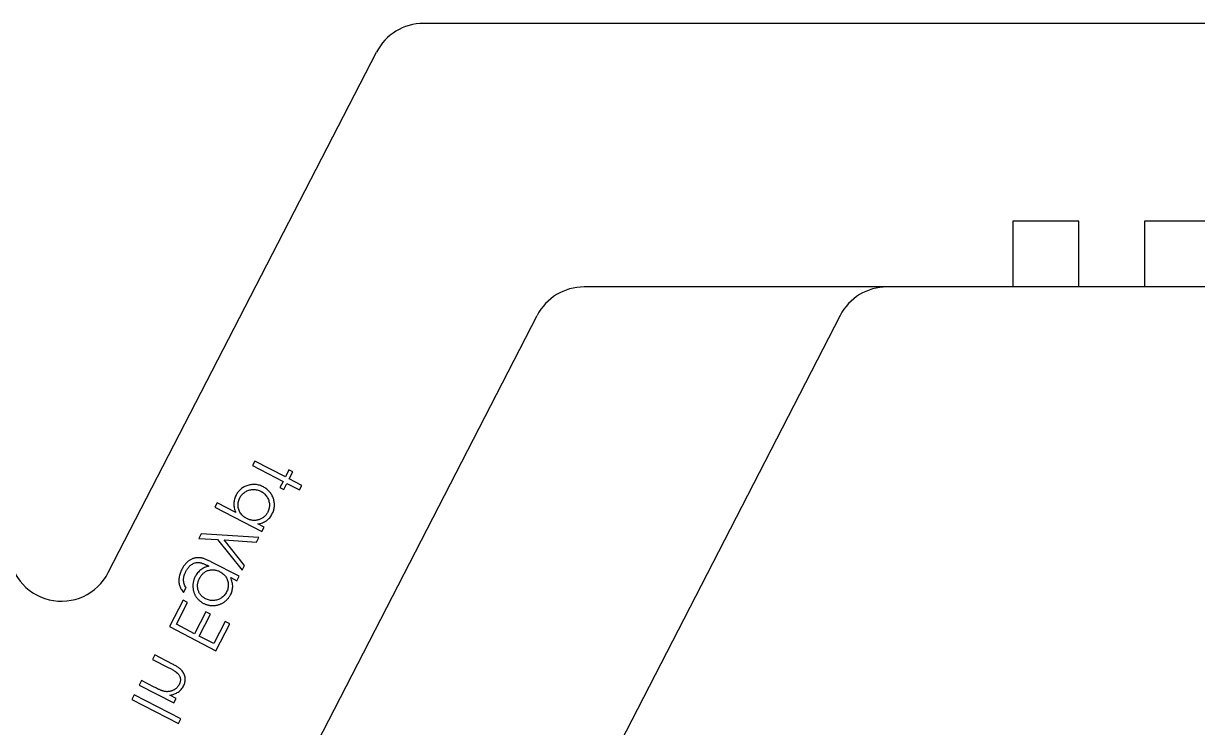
# Model space of a CAD drawing. Header units: millimetres. Extents: x 9 to 348, y 407 to 812.
# Drawn here: x 255.09 to 299.66, y 450.7 to 477.42 of the extents above; entities that cross this region are included whole.
import ezdxf

# ---------------------------------------------------------------- set-up
doc = ezdxf.new("R2010")
doc.units = ezdxf.units.MM

# ---------------------------------------------------------------- blocks, each defined once
blk = doc.blocks.new('1- Part opposite')
at = {"color": 179, "linetype": 'Continuous', "lineweight": 25}
for p, q in [((80.116, 50), (62.335, 50)), ((60.557, 48.916), (41.059, 11.084))]:
    blk.add_line(p, q, dxfattribs=at)
blk.add_arc((62.335, 48), 2, 90, 152.734, dxfattribs=at)
blk = doc.blocks.new('2- Part')
at = {"color": 179, "linetype": 'Continuous', "lineweight": 25}
for p, q in [((60.557, 48.916), (41.059, 11.084)), ((54.674, 26.566), (54.583, 26.389)), ((54.583, 26.389), (56.351, 25.477)), ((56.442, 25.653), (54.674, 26.566)), ((54.854, 25.784), (54.767, 25.616)), ((54.767, 25.616), (55.002, 25.495)), ((56.162, 25.109), (54.854, 25.784)), ((56.351, 25.477), (56.442, 25.653)), ((55.595, 25.188), (56.075, 24.941)), ((56.075, 24.941), (56.162, 25.109)), ((54.9, 24.316), (55.573, 23.968)), ((55.659, 24.135), (55.035, 24.457)), ((55.573, 23.968), (55.659, 24.135)), ((53.251, 23.805), (52.728, 22.791)), ((55.019, 22.892), (53.251, 23.805)), ((52.902, 22.702), (53.334, 23.538)), ((53.334, 23.538), (53.887, 23.252)), ((53.887, 23.252), (53.459, 22.423)), ((52.728, 22.791), (52.902, 22.702)), ((53.632, 22.334), (54.06, 23.163)), ((54.06, 23.163), (54.754, 22.805)), ((54.754, 22.805), (54.326, 21.976)), ((54.5, 21.886), (55.019, 22.892)), ((53.459, 22.423), (53.632, 22.334)), ((54.326, 21.976), (54.5, 21.886)), ((54.482, 21.596), (54.388, 21.413)), ((52.464, 21.148), (52.376, 20.978)), ((52.376, 20.978), (53.418, 20.44)), ((52.691, 21.03), (52.464, 21.148)), ((57.338, 20.842), (47.155, 1.084)), ((52.26, 20.751), (52.168, 20.573)), ((52.168, 20.573), (52.943, 19.603)), ((53.192, 19.589), (52.26, 20.751)), ((53.59, 20.566), (53.522, 20.601)), ((51.711, 19.687), (51.618, 19.508)), ((52.943, 19.603), (51.711, 19.687)), ((51.505, 19.286), (51.419, 19.119)), ((53.291, 18.364), (51.505, 19.286)), ((51.618, 19.508), (53.807, 19.366)), ((53.899, 19.544), (53.192, 19.589)), ((53.807, 19.366), (53.899, 19.544)), ((51.419, 19.119), (51.659, 18.994)), ((52.502, 18.56), (53.205, 18.197)), ((53.205, 18.197), (53.291, 18.364)), ((50.076, 17.706), (49.988, 17.536)), ((49.988, 17.536), (50.474, 17.285)), ((50.561, 17.455), (50.076, 17.706)), ((50.68, 17.684), (50.561, 17.455)), ((50.824, 17.61), (50.68, 17.684)), ((50.705, 17.38), (50.824, 17.61)), ((51.869, 16.78), (50.705, 17.38)), ((50.474, 17.285), (50.336, 17.019)), ((50.336, 17.019), (50.48, 16.944)), ((50.48, 16.944), (50.618, 17.211)), ((50.618, 17.211), (51.781, 16.61)), ((51.781, 16.61), (51.869, 16.78)), ((18, 7.5), (18, 10)), ((18, 10), (20.5, 10)), ((20.5, 10), (20.5, 7.5)), ((23, 7.5), (23, 10)), ((23, 10), (39.281, 10)), ((15.5, 7.5), (18, 7.5)), ((20.5, 7.5), (23, 7.5)), ((2, 0), (45.377, 0))]:
    blk.add_line(p, q, dxfattribs=at)
for centre, start, end in [((59.116, 19.926), 0, 152.734), ((39.281, 12), 270, 332.734), ((45.377, 2), 270, 332.734)]:
    blk.add_arc(centre, 2, start, end, dxfattribs=at)
for points, knots in [([(55.002, 25.495), (54.972, 25.489), (54.913, 25.478), (54.83, 25.451), (54.754, 25.418), (54.684, 25.377), (54.622, 25.329), (54.567, 25.274), (54.519, 25.212), (54.493, 25.166), (54.48, 25.143)], [0, 0, 0, 0, 0.140998, 0.273385, 0.400142, 0.521857, 0.641133, 0.759008, 0.878284, 1, 1, 1, 1]), ([(54.48, 25.143), (54.469, 25.119), (54.447, 25.071), (54.426, 24.996), (54.416, 24.92), (54.419, 24.844), (54.432, 24.77), (54.455, 24.699), (54.489, 24.633), (54.526, 24.581), (54.562, 24.541), (54.595, 24.511), (54.633, 24.479), (54.676, 24.447), (54.724, 24.415), (54.778, 24.382), (54.837, 24.348), (54.878, 24.327), (54.9, 24.316)], [0, 0, 0, 0, 0.076078, 0.148945, 0.220763, 0.292464, 0.363654, 0.433201, 0.503407, 0.575167, 0.613554, 0.655671, 0.701987, 0.752645, 0.807857, 0.867103, 0.931301, 1, 1, 1, 1]), ([(54.744, 24.632), (54.726, 24.648), (54.692, 24.679), (54.651, 24.732), (54.622, 24.788), (54.605, 24.846), (54.599, 24.906), (54.605, 24.969), (54.623, 25.033), (54.642, 25.075), (54.653, 25.096)], [0, 0, 0, 0, 0.138445, 0.265346, 0.384735, 0.499309, 0.615102, 0.733977, 0.861419, 1, 1, 1, 1]), ([(54.653, 25.096), (54.66, 25.109), (54.673, 25.133), (54.697, 25.167), (54.723, 25.2), (54.752, 25.229), (54.784, 25.255), (54.819, 25.279), (54.856, 25.3), (54.895, 25.318), (54.935, 25.334), (54.977, 25.346), (55.018, 25.354), (55.06, 25.36), (55.101, 25.362), (55.143, 25.361), (55.185, 25.356), (55.213, 25.35), (55.227, 25.348)], [0, 0, 0, 0, 0.063093, 0.124579, 0.185372, 0.246721, 0.307514, 0.369, 0.432093, 0.496963, 0.561856, 0.625036, 0.687623, 0.749982, 0.811854, 0.873681, 0.936483, 1, 1, 1, 1]), ([(55.227, 25.348), (55.237, 25.345), (55.259, 25.339), (55.293, 25.327), (55.332, 25.313), (55.376, 25.294), (55.424, 25.272), (55.477, 25.248), (55.535, 25.219), (55.575, 25.199), (55.595, 25.188)], [0, 0, 0, 0, 0.076401, 0.166858, 0.271262, 0.389178, 0.520332, 0.666586, 0.826606, 1, 1, 1, 1]), ([(55.035, 24.457), (55.017, 24.467), (54.983, 24.484), (54.934, 24.511), (54.89, 24.536), (54.851, 24.559), (54.817, 24.579), (54.788, 24.599), (54.764, 24.615), (54.75, 24.627), (54.744, 24.632)], [0, 0, 0, 0, 0.178774, 0.34184, 0.490284, 0.622549, 0.739692, 0.841421, 0.928201, 1, 1, 1, 1]), ([(53.724, 22.009), (53.709, 22.016), (53.679, 22.031), (53.632, 22.05), (53.585, 22.065), (53.537, 22.077), (53.489, 22.086), (53.439, 22.092), (53.39, 22.095), (53.339, 22.094), (53.289, 22.09), (53.24, 22.082), (53.191, 22.073), (53.143, 22.059), (53.096, 22.042), (53.05, 22.022), (53.006, 21.999), (52.962, 21.972), (52.92, 21.944), (52.881, 21.912), (52.843, 21.879), (52.809, 21.844), (52.777, 21.807), (52.748, 21.768), (52.721, 21.727), (52.705, 21.698), (52.698, 21.683)], [0, 0, 0, 0, 0.0422806, 0.0842317, 0.1254643, 0.1670064, 0.2078984, 0.2493918, 0.2910203, 0.3332583, 0.3756239, 0.4172902, 0.4587036, 0.5001861, 0.5418524, 0.5835766, 0.6258519, 0.6685621, 0.7112354, 0.7534801, 0.7947876, 0.8357907, 0.8769087, 0.917868, 0.9585893, 1, 1, 1, 1]), ([(52.849, 21.578), (52.861, 21.601), (52.887, 21.646), (52.936, 21.708), (52.991, 21.762), (53.054, 21.809), (53.121, 21.847), (53.193, 21.876), (53.268, 21.895), (53.345, 21.903), (53.423, 21.901), (53.499, 21.89), (53.574, 21.868), (53.621, 21.846), (53.645, 21.835)], [0, 0, 0, 0, 0.085055, 0.168355, 0.251394, 0.335271, 0.418873, 0.500904, 0.58332, 0.666827, 0.750291, 0.832963, 0.915447, 1, 1, 1, 1]), ([(54.041, 20.995), (54.049, 21.01), (54.064, 21.04), (54.082, 21.087), (54.098, 21.134), (54.109, 21.182), (54.119, 21.23), (54.125, 21.28), (54.128, 21.33), (54.127, 21.38), (54.123, 21.431), (54.117, 21.48), (54.108, 21.529), (54.095, 21.576), (54.079, 21.621), (54.06, 21.666), (54.038, 21.709), (54.013, 21.751), (53.985, 21.79), (53.955, 21.828), (53.922, 21.864), (53.887, 21.897), (53.85, 21.929), (53.81, 21.958), (53.768, 21.985), (53.739, 22.001), (53.724, 22.009)], [0, 0, 0, 0, 0.04244, 0.084728, 0.12652, 0.168108, 0.209846, 0.251836, 0.294261, 0.3373, 0.380106, 0.422475, 0.463945, 0.505049, 0.545879, 0.586415, 0.627486, 0.66869, 0.710055, 0.750806, 0.791586, 0.832812, 0.873685, 0.915168, 0.957376, 1, 1, 1, 1]), ([(52.698, 21.683), (52.686, 21.659), (52.663, 21.61), (52.638, 21.535), (52.622, 21.457), (52.615, 21.378), (52.618, 21.296), (52.632, 21.21), (52.656, 21.12), (52.679, 21.061), (52.691, 21.03)], [0, 0, 0, 0, 0.1201339, 0.2374202, 0.3534987, 0.47006, 0.589812, 0.717515, 0.8536105, 1, 1, 1, 1]), ([(53.102, 20.808), (53.079, 20.821), (53.032, 20.847), (52.97, 20.894), (52.916, 20.948), (52.871, 21.007), (52.834, 21.071), (52.807, 21.14), (52.789, 21.212), (52.782, 21.287), (52.783, 21.362), (52.795, 21.437), (52.816, 21.509), (52.838, 21.555), (52.849, 21.578)], [0, 0, 0, 0, 0.089468, 0.175043, 0.258268, 0.340659, 0.422104, 0.502955, 0.584086, 0.667254, 0.7509, 0.833756, 0.915808, 1, 1, 1, 1]), ([(53.645, 21.835), (53.662, 21.825), (53.696, 21.807), (53.743, 21.774), (53.786, 21.738), (53.824, 21.698), (53.857, 21.655), (53.885, 21.609), (53.909, 21.559), (53.927, 21.507), (53.941, 21.453), (53.949, 21.398), (53.951, 21.342), (53.947, 21.286), (53.938, 21.23), (53.922, 21.174), (53.901, 21.116), (53.883, 21.079), (53.874, 21.06)], [0, 0, 0, 0, 0.065183, 0.128384, 0.189559, 0.249628, 0.309261, 0.368815, 0.42916, 0.490726, 0.552738, 0.613545, 0.67463, 0.736246, 0.79908, 0.86325, 0.930144, 1, 1, 1, 1]), ([(54.388, 21.413), (54.402, 21.39), (54.429, 21.344), (54.458, 21.271), (54.476, 21.197), (54.482, 21.134), (54.48, 21.083), (54.476, 21.045), (54.47, 21.005), (54.46, 20.965), (54.447, 20.924), (54.432, 20.882), (54.414, 20.84), (54.4, 20.812), (54.393, 20.797)], [0, 0, 0, 0, 0.125919, 0.245485, 0.362166, 0.477304, 0.535924, 0.595391, 0.657343, 0.720769, 0.786518, 0.854807, 0.926073, 1, 1, 1, 1]), ([(54.542, 20.709), (54.556, 20.737), (54.582, 20.791), (54.613, 20.874), (54.637, 20.955), (54.652, 21.035), (54.659, 21.112), (54.659, 21.185), (54.652, 21.255), (54.637, 21.321), (54.613, 21.387), (54.579, 21.455), (54.535, 21.525), (54.5, 21.572), (54.482, 21.596)], [0, 0, 0, 0, 0.097369, 0.189889, 0.278943, 0.364322, 0.446086, 0.522856, 0.595849, 0.665849, 0.737637, 0.817243, 0.903986, 1, 1, 1, 1]), ([(53.874, 21.06), (53.864, 21.042), (53.844, 21.005), (53.809, 20.955), (53.772, 20.909), (53.732, 20.869), (53.689, 20.833), (53.643, 20.803), (53.594, 20.778), (53.542, 20.758), (53.489, 20.744), (53.435, 20.735), (53.38, 20.732), (53.325, 20.736), (53.27, 20.745), (53.214, 20.76), (53.157, 20.78), (53.121, 20.798), (53.102, 20.808)], [0, 0, 0, 0, 0.069425, 0.136237, 0.200332, 0.262269, 0.322944, 0.382708, 0.442643, 0.503236, 0.563581, 0.622984, 0.682626, 0.742292, 0.803564, 0.866561, 0.931817, 1, 1, 1, 1]), ([(53.522, 20.601), (53.55, 20.608), (53.605, 20.62), (53.684, 20.65), (53.758, 20.689), (53.828, 20.737), (53.892, 20.791), (53.949, 20.853), (54, 20.921), (54.027, 20.971), (54.041, 20.995)], [0, 0, 0, 0, 0.126233, 0.250153, 0.374262, 0.499173, 0.624323, 0.748345, 0.873237, 1, 1, 1, 1]), ([(54.393, 20.797), (54.385, 20.783), (54.371, 20.756), (54.346, 20.717), (54.322, 20.681), (54.295, 20.647), (54.268, 20.616), (54.239, 20.588), (54.21, 20.563), (54.169, 20.533), (54.118, 20.502), (54.055, 20.475), (53.992, 20.459), (53.939, 20.454), (53.896, 20.456), (53.861, 20.461), (53.822, 20.47), (53.781, 20.483), (53.737, 20.498), (53.691, 20.518), (53.641, 20.541), (53.607, 20.558), (53.59, 20.566)], [0, 0, 0, 0, 0.049211, 0.096538, 0.141886, 0.186214, 0.22884, 0.270212, 0.310538, 0.35029, 0.425652, 0.495938, 0.562361, 0.626526, 0.660177, 0.697089, 0.737551, 0.781787, 0.830215, 0.88269, 0.939319, 1, 1, 1, 1]), ([(53.846, 20.28), (53.863, 20.279), (53.898, 20.275), (53.951, 20.275), (54.002, 20.279), (54.052, 20.287), (54.101, 20.301), (54.15, 20.318), (54.197, 20.34), (54.243, 20.366), (54.287, 20.396), (54.329, 20.43), (54.37, 20.468), (54.408, 20.509), (54.445, 20.554), (54.479, 20.602), (54.513, 20.654), (54.532, 20.691), (54.542, 20.709)], [0, 0, 0, 0, 0.060658, 0.120192, 0.179024, 0.237069, 0.294945, 0.35332, 0.41233, 0.472824, 0.53417, 0.596391, 0.659265, 0.723743, 0.789473, 0.857454, 0.927453, 1, 1, 1, 1]), ([(53.418, 20.44), (53.441, 20.429), (53.483, 20.407), (53.546, 20.377), (53.606, 20.352), (53.661, 20.329), (53.713, 20.311), (53.76, 20.297), (53.804, 20.286), (53.832, 20.282), (53.846, 20.28)], [0, 0, 0, 0, 0.163363, 0.315042, 0.455954, 0.585777, 0.705172, 0.813571, 0.911499, 1, 1, 1, 1]), ([(51.659, 18.994), (51.629, 18.989), (51.569, 18.978), (51.484, 18.951), (51.406, 18.916), (51.334, 18.873), (51.269, 18.821), (51.211, 18.761), (51.159, 18.693), (51.131, 18.643), (51.117, 18.617)], [0, 0, 0, 0, 0.134948, 0.263934, 0.387812, 0.508622, 0.62846, 0.748772, 0.872294, 1, 1, 1, 1]), ([(51.286, 18.546), (51.296, 18.564), (51.315, 18.599), (51.349, 18.647), (51.387, 18.69), (51.428, 18.729), (51.473, 18.762), (51.521, 18.792), (51.573, 18.817), (51.629, 18.837), (51.686, 18.852), (51.743, 18.86), (51.801, 18.864), (51.858, 18.861), (51.916, 18.852), (51.973, 18.837), (52.03, 18.817), (52.067, 18.799), (52.086, 18.789)], [0, 0, 0, 0, 0.06482, 0.127369, 0.188852, 0.249001, 0.309119, 0.369435, 0.431282, 0.494715, 0.558144, 0.620273, 0.681775, 0.742826, 0.804955, 0.867968, 0.932758, 1, 1, 1, 1]), ([(52.086, 18.789), (52.11, 18.776), (52.157, 18.75), (52.219, 18.701), (52.274, 18.646), (52.321, 18.585), (52.358, 18.519), (52.387, 18.448), (52.404, 18.374), (52.411, 18.296), (52.41, 18.217), (52.397, 18.141), (52.377, 18.067), (52.355, 18.021), (52.344, 17.997)], [0, 0, 0, 0, 0.088136, 0.172989, 0.25591, 0.338345, 0.420003, 0.500702, 0.583106, 0.667574, 0.752534, 0.835038, 0.917177, 1, 1, 1, 1]), ([(51.117, 18.617), (51.106, 18.594), (51.084, 18.548), (51.059, 18.477), (51.042, 18.405), (51.032, 18.333), (51.03, 18.259), (51.036, 18.185), (51.05, 18.11), (51.07, 18.036), (51.097, 17.963), (51.131, 17.895), (51.169, 17.831), (51.215, 17.773), (51.265, 17.719), (51.322, 17.669), (51.384, 17.625), (51.429, 17.601), (51.452, 17.588)], [0, 0, 0, 0, 0.064097, 0.126571, 0.187493, 0.247984, 0.308966, 0.370436, 0.433034, 0.498011, 0.562731, 0.626048, 0.687807, 0.74884, 0.810111, 0.871969, 0.93509, 1, 1, 1, 1]), ([(51.546, 17.754), (51.523, 17.767), (51.478, 17.793), (51.418, 17.841), (51.363, 17.897), (51.316, 17.96), (51.277, 18.029), (51.248, 18.1), (51.228, 18.175), (51.22, 18.251), (51.221, 18.327), (51.232, 18.402), (51.253, 18.476), (51.275, 18.523), (51.286, 18.546)], [0, 0, 0, 0, 0.08389, 0.166774, 0.250652, 0.336017, 0.42171, 0.50459, 0.586906, 0.669703, 0.752394, 0.833817, 0.915874, 1, 1, 1, 1]), ([(52.49, 17.902), (52.502, 17.928), (52.526, 17.979), (52.552, 18.06), (52.568, 18.141), (52.575, 18.223), (52.571, 18.306), (52.558, 18.391), (52.535, 18.476), (52.513, 18.531), (52.502, 18.56)], [0, 0, 0, 0, 0.126448, 0.249475, 0.370092, 0.490523, 0.612467, 0.736905, 0.865539, 1, 1, 1, 1]), ([(51.452, 17.588), (51.476, 17.577), (51.523, 17.554), (51.596, 17.528), (51.67, 17.509), (51.744, 17.499), (51.818, 17.495), (51.893, 17.5), (51.969, 17.512), (52.044, 17.531), (52.116, 17.557), (52.185, 17.588), (52.249, 17.626), (52.307, 17.67), (52.361, 17.719), (52.409, 17.775), (52.453, 17.836), (52.477, 17.88), (52.49, 17.902)], [0, 0, 0, 0, 0.066145, 0.13003, 0.192711, 0.25444, 0.315966, 0.37786, 0.441101, 0.505555, 0.570065, 0.632336, 0.693407, 0.753665, 0.813863, 0.874361, 0.9363, 1, 1, 1, 1]), ([(52.344, 17.997), (52.331, 17.975), (52.307, 17.932), (52.259, 17.874), (52.205, 17.821), (52.142, 17.777), (52.075, 17.74), (52.002, 17.712), (51.926, 17.695), (51.847, 17.687), (51.768, 17.689), (51.69, 17.701), (51.615, 17.722), (51.569, 17.744), (51.546, 17.754)], [0, 0, 0, 0, 0.081451, 0.162189, 0.243103, 0.32597, 0.409733, 0.492709, 0.576702, 0.662939, 0.749633, 0.833778, 0.916753, 1, 1, 1, 1])]:
    blk.add_open_spline(points, degree=3, knots=knots, dxfattribs=at)

msp = doc.modelspace()

# ---------------------------------------------------------------- block references
at = {"color": 7, "linetype": 'Continuous', "rotation": 180}
msp.add_blockref('2- Part', (315.649, 477.422), dxfattribs=at)
at = {"color": 7, "linetype": 'Continuous'}
msp.add_blockref('1- Part opposite', (225.533, 417.422), dxfattribs=at)

doc.saveas('drawing.dxf')
